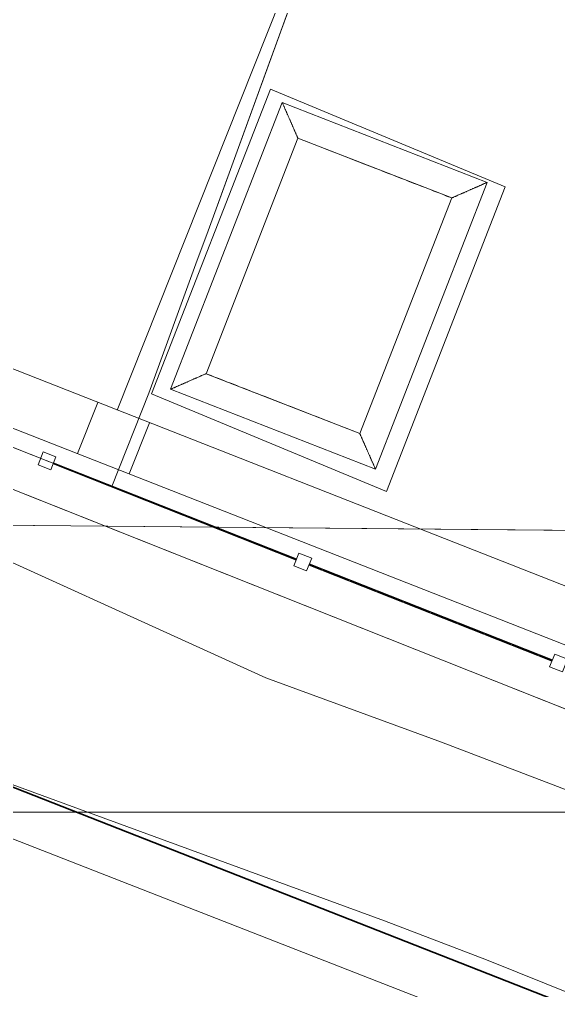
# Model space of a CAD drawing. Header units: metres. Extents: x -207 to 292, y -187 to 169.
# Drawn here: x -42.918 to -40.958, y -81.731 to -78.197 of the extents above; entities that cross this region are included whole.
import ezdxf

# ---------------------------------------------------------------- set-up
doc = ezdxf.new("R2010")
doc.units = ezdxf.units.M
for name, color, linetype, lineweight in [('A-FLOR', 7, 'Continuous', 9), ('A-GLAZ-CWMG', 7, 'Continuous', 9), ('C-TOPO', 7, 'Continuous', 9), ('C-TOPO-MAJR', 7, 'Continuous', 35), ('C-TOPO-MINR', 7, 'Continuous', 9), ('CERCO INTERIOR', 7, 'Continuous', 9), ('grilla', 7, 'Continuous', 9), ('P-SANR-FIXT', 7, 'Continuous', 9), ('solera', 7, 'Continuous', 35), ('VEREDAS', 7, 'Continuous', 9)]:
    doc.layers.add(name, color=color, linetype=linetype, lineweight=lineweight)
doc.layers.add('PR10-ARQ-PL-001-Emplazamiento-C-1_dwg', color=7, linetype='Continuous', lineweight=9, true_color=0x767676)

# ---------------------------------------------------------------- blocks, each defined once
blk = doc.blocks.new('Circular Mullion - 5mm-2127248-PLANTA EMPLAZAMIENTO ACTUALIZADO')
at = {"layer": 'A-GLAZ-CWMG'}
for p, q in [((-107.6478, -45.3968), (-107.9974, -46.2801)), ((-107.6455, -45.3977), (-107.9951, -46.281)), ((-107.9951, -46.281), (-107.6455, -45.3977)), ((-107.9927, -46.2819), (-107.6432, -45.3986)), ((-107.6455, -45.3977), (-107.6478, -45.3968)), ((-107.6432, -45.3986), (-107.6455, -45.3977)), ((-107.9974, -46.2801), (-107.9951, -46.281)), ((-107.9951, -46.281), (-107.9927, -46.2819))]:
    blk.add_line(p, q, dxfattribs=at)
blk = doc.blocks.new('Rectangular Mullion - 50 x 50 mm-2128568-PLANTA EMPLAZAMIENTO ACTUALIZADO')
at = {"layer": 'A-GLAZ-CWMG'}
for p, q in [((0.025, 0.025), (-0.025, 0.025)), ((-0.025, 0.025), (-0.025, -0.025)), ((0.025, -0.025), (0.025, 0.025)), ((-0.025, -0.025), (0.025, -0.025))]:
    blk.add_line(p, q, dxfattribs=at)
blk = doc.blocks.new('Rectangular Mullion - 50 x 50 mm-2128569-PLANTA EMPLAZAMIENTO ACTUALIZADO')
at = {"layer": 'A-GLAZ-CWMG'}
for p, q in [((-0.025, -0.025), (-0.025, 0.025)), ((-0.025, 0.025), (0.025, 0.025)), ((0.025, 0.025), (0.025, -0.025)), ((0.025, -0.025), (-0.025, -0.025))]:
    blk.add_line(p, q, dxfattribs=at)
blk = doc.blocks.new('Quad Corner Mullion - 50x50 mm-2128574-PLANTA EMPLAZAMIENTO ACTUALIZADO')
at = {"layer": 'A-GLAZ-CWMG'}
for p, q in [((0.025, 0.025), (-0.025, 0.025)), ((-0.025, 0.025), (-0.025, -0.025)), ((0.025, -0.025), (0.025, 0.025)), ((-0.025, -0.025), (0.025, -0.025))]:
    blk.add_line(p, q, dxfattribs=at)
blk = doc.blocks.new('Quad Corner Mullion - 50x50 mm-2128575-PLANTA EMPLAZAMIENTO ACTUALIZADO')
at = {"layer": 'A-GLAZ-CWMG'}
for p, q in [((-0.025, -0.025), (-0.025, 0.025)), ((-0.025, 0.025), (0.025, 0.025)), ((0.025, 0.025), (0.025, -0.025)), ((0.025, -0.025), (-0.025, -0.025))]:
    blk.add_line(p, q, dxfattribs=at)
blk = doc.blocks.new('YADRAN_LASQUEMAS_ARQ_MO_002_TERRAZAS_rvt-1-PLANTA EMPLAZAMIENTO ACTUALIZADO')
at = {"layer": 'A-GLAZ-CWMG', "lineweight": 9}
for name, p, rotation in [('Quad Corner Mullion - 50x50 mm-2128574-PLANTA EMPLAZAMIENTO ACTUALIZADO', (-42.8178, -79.8033), 158.4099999999995), ('Quad Corner Mullion - 50x50 mm-2128575-PLANTA EMPLAZAMIENTO ACTUALIZADO', (-42.8178, -79.8033), 158.4099999999995), ('Circular Mullion - 5mm-2127248-PLANTA EMPLAZAMIENTO ACTUALIZADO', (3.4864, -187.8076), 269.9999999999995), ('Circular Mullion - 5mm-2127248-PLANTA EMPLAZAMIENTO ACTUALIZADO', (3.4864, -187.8076), 269.9999999999995), ('Circular Mullion - 5mm-2127248-PLANTA EMPLAZAMIENTO ACTUALIZADO', (3.4864, -187.8076), 269.9999999999995), ('Circular Mullion - 5mm-2127248-PLANTA EMPLAZAMIENTO ACTUALIZADO', (3.4864, -187.8076), 269.9999999999995), ('Circular Mullion - 5mm-2127248-PLANTA EMPLAZAMIENTO ACTUALIZADO', (4.4163, -188.1756), 269.9999999999994), ('Circular Mullion - 5mm-2127248-PLANTA EMPLAZAMIENTO ACTUALIZADO', (4.4163, -188.1756), 269.9999999999994), ('Circular Mullion - 5mm-2127248-PLANTA EMPLAZAMIENTO ACTUALIZADO', (4.4163, -188.1756), 269.9999999999994), ('Circular Mullion - 5mm-2127248-PLANTA EMPLAZAMIENTO ACTUALIZADO', (4.4163, -188.1756), 269.9999999999994)]:
    blk.add_blockref(name, p, dxfattribs=dict(at, rotation=rotation))
at = {"layer": 'A-GLAZ-CWMG', "lineweight": 9, "extrusion": (0, 0, -1), "rotation": 201.5900000000006}
for name, p in [('Rectangular Mullion - 50 x 50 mm-2128568-PLANTA EMPLAZAMIENTO ACTUALIZADO', (41.888, -80.1713)), ('Rectangular Mullion - 50 x 50 mm-2128569-PLANTA EMPLAZAMIENTO ACTUALIZADO', (41.888, -80.1713)), ('Rectangular Mullion - 50 x 50 mm-2128568-PLANTA EMPLAZAMIENTO ACTUALIZADO', (40.9581, -80.5393)), ('Rectangular Mullion - 50 x 50 mm-2128569-PLANTA EMPLAZAMIENTO ACTUALIZADO', (40.9581, -80.5393))]:
    blk.add_blockref(name, p, dxfattribs=at)
blk = doc.blocks.new('PR10-ARQ-PL-001-Emplazamiento-C-1_dwg_M_Pediluvio - M_Pediluvio-365787-PLANTA EMPLAZAMIENTO-674649-PLANTA EMPLAZAMIENTO ACTUALIZADO')
at = {"layer": 'P-SANR-FIXT', "flags": 128}
for points in [[(-0.4, 0.56), (-0.4, -0.56), (-0.4, 0.56), (0.4, 0.56), (0.4, -0.56), (-0.4, -0.56), (0.4, -0.56), (0.4, 0.56)], [(0.2696, 0.46), (0.2804, 0.46), (0.3, 0.46), (-0.3, 0.46), (-0.2804, 0.46), (-0.2696, 0.46), (-0.25, 0.46), (-0.2304, 0.46), (-0.2196, 0.46), (-0.2, 0.46), (-0.1804, 0.46), (-0.1696, 0.46), (-0.15, 0.46), (-0.1304, 0.46), (-0.1196, 0.46), (-0.1, 0.46), (-0.0804, 0.46), (-0.0696, 0.46), (-0.05, 0.46), (-0.0304, 0.46), (-0.0196, 0.46), (0, 0.46), (0.0196, 0.46), (0.0304, 0.46), (0.05, 0.46), (0.0696, 0.46), (0.0804, 0.46), (0.1, 0.46), (0.1196, 0.46), (0.1304, 0.46), (0.15, 0.46), (0.1696, 0.46), (0.1804, 0.46), (0.2, 0.46), (0.2196, 0.46), (0.2304, 0.46), (0.25, 0.46)], [(-0.3, -0.46), (-0.3, 0.46), (-0.3, -0.46), (0.3, -0.46), (-0.3, -0.46), (-0.3, 0.46), (-0.3, -0.46), (0.3, -0.46), (0.3, 0.46), (-0.3, 0.46), (-0.3, -0.46), (-0.3, 0.46), (0.3, 0.46), (-0.3, 0.46), (0.3, 0.46), (0.3, -0.46)], [(0.3, -0.46), (0.3, 0.46), (0.3, -0.46), (0.3, 0.46)], [(0.2804, -0.46), (0.3, -0.46), (-0.3, -0.46), (-0.2804, -0.46), (-0.2696, -0.46), (-0.25, -0.46), (-0.2304, -0.46), (-0.2196, -0.46), (-0.2, -0.46), (-0.1804, -0.46), (-0.1696, -0.46), (-0.15, -0.46), (-0.1304, -0.46), (-0.1196, -0.46), (-0.1, -0.46), (-0.0804, -0.46), (-0.0696, -0.46), (-0.05, -0.46), (-0.0304, -0.46), (-0.0196, -0.46), (0, -0.46), (0.0196, -0.46), (0.0304, -0.46), (0.05, -0.46), (0.0696, -0.46), (0.0804, -0.46), (0.1, -0.46), (0.1196, -0.46), (0.1304, -0.46), (0.15, -0.46), (0.1696, -0.46), (0.1804, -0.46), (0.2, -0.46), (0.2196, -0.46), (0.2304, -0.46), (0.25, -0.46), (0.2696, -0.46)]]:
    blk.add_lwpolyline(points, close=True, dxfattribs=at)
at = {"layer": 'P-SANR-FIXT'}
for points, knots in [([(-0.4, 0.56), (-0.4, 0.56), (-0.3991, 0.5591), (-0.3963, 0.5563), (-0.3934, 0.5534), (-0.3904, 0.5504), (-0.3876, 0.5476), (-0.3846, 0.5446), (-0.3813, 0.5414), (-0.3778, 0.5378), (-0.375, 0.535), (-0.3721, 0.5321), (-0.3691, 0.5291), (-0.3661, 0.5261), (-0.363, 0.523), (-0.3598, 0.5198), (-0.3565, 0.5165), (-0.3533, 0.5133), (-0.35, 0.51), (-0.3467, 0.5067), (-0.3435, 0.5035), (-0.3402, 0.5002), (-0.337, 0.497), (-0.3339, 0.4939), (-0.3309, 0.4909), (-0.3279, 0.4879), (-0.325, 0.485), (-0.3222, 0.4822), (-0.3187, 0.4786), (-0.3154, 0.4754), (-0.3124, 0.4724), (-0.3096, 0.4696), (-0.3066, 0.4666), (-0.3037, 0.4637), (-0.3009, 0.4609), (-0.3, 0.46), (-0.3, 0.46)], [-1, -1, -1, -1, -0.916667, -0.875, -0.833333, -0.791667, -0.770833, -0.75, -0.708333, -0.6875, -0.666667, -0.645833, -0.625, -0.604167, -0.583333, -0.5625, -0.541667, -0.520833, -0.5, -0.479167, -0.458333, -0.4375, -0.416667, -0.395833, -0.375, -0.354167, -0.333333, -0.3125, -0.291667, -0.25, -0.229167, -0.208333, -0.166667, -0.125, -0.083333, 0, 0, 0, 0]), ([(0.3, 0.46), (0.3, 0.46), (0.3009, 0.4609), (0.3037, 0.4637), (0.3066, 0.4666), (0.3096, 0.4696), (0.3124, 0.4724), (0.3154, 0.4754), (0.3195, 0.4795), (0.324, 0.484), (0.3279, 0.4879), (0.3309, 0.4909), (0.3339, 0.4939), (0.337, 0.497), (0.3402, 0.5002), (0.3435, 0.5035), (0.3467, 0.5067), (0.35, 0.51), (0.3533, 0.5133), (0.3565, 0.5165), (0.3598, 0.5198), (0.363, 0.523), (0.3661, 0.5261), (0.3691, 0.5291), (0.3721, 0.5321), (0.375, 0.535), (0.3778, 0.5378), (0.3814, 0.5413), (0.3846, 0.5446), (0.3876, 0.5476), (0.3904, 0.5504), (0.3934, 0.5534), (0.3963, 0.5563), (0.3991, 0.5591), (0.4, 0.56), (0.4, 0.56)], [0, 0, 0, 0, 0.083333, 0.125, 0.166667, 0.208333, 0.229167, 0.25, 0.291667, 0.333333, 0.354167, 0.375, 0.395833, 0.416667, 0.4375, 0.458333, 0.479167, 0.5, 0.520833, 0.541667, 0.5625, 0.583333, 0.604167, 0.625, 0.645833, 0.666667, 0.6875, 0.708333, 0.75, 0.770833, 0.791667, 0.833333, 0.875, 0.916667, 1, 1, 1, 1]), ([(-0.3, -0.46), (-0.3, -0.46), (-0.3009, -0.4609), (-0.3037, -0.4637), (-0.3066, -0.4666), (-0.3096, -0.4696), (-0.3124, -0.4724), (-0.3154, -0.4754), (-0.3195, -0.4795), (-0.324, -0.484), (-0.3279, -0.4879), (-0.3309, -0.4909), (-0.3339, -0.4939), (-0.337, -0.497), (-0.3402, -0.5002), (-0.3435, -0.5035), (-0.3467, -0.5067), (-0.35, -0.51), (-0.3533, -0.5133), (-0.3565, -0.5165), (-0.3598, -0.5198), (-0.363, -0.523), (-0.3661, -0.5261), (-0.3691, -0.5291), (-0.3721, -0.5321), (-0.375, -0.535), (-0.3778, -0.5378), (-0.3814, -0.5413), (-0.3846, -0.5446), (-0.3876, -0.5476), (-0.3904, -0.5504), (-0.3934, -0.5534), (-0.3963, -0.5563), (-0.3991, -0.5591), (-0.4, -0.56), (-0.4, -0.56)], [0, 0, 0, 0, 0.083333, 0.125, 0.166667, 0.208333, 0.229167, 0.25, 0.291667, 0.333333, 0.354167, 0.375, 0.395833, 0.416667, 0.4375, 0.458333, 0.479167, 0.5, 0.520833, 0.541667, 0.5625, 0.583333, 0.604167, 0.625, 0.645833, 0.666667, 0.6875, 0.708333, 0.75, 0.770833, 0.791667, 0.833333, 0.875, 0.916667, 1, 1, 1, 1]), ([(0.3, -0.46), (0.3, -0.46), (0.3009, -0.4609), (0.3037, -0.4637), (0.3066, -0.4666), (0.3096, -0.4696), (0.3124, -0.4724), (0.3154, -0.4754), (0.3195, -0.4795), (0.324, -0.484), (0.3279, -0.4879), (0.3309, -0.4909), (0.3339, -0.4939), (0.337, -0.497), (0.3402, -0.5002), (0.3435, -0.5035), (0.3467, -0.5067), (0.35, -0.51), (0.3533, -0.5133), (0.3565, -0.5165), (0.3598, -0.5198), (0.363, -0.523), (0.3661, -0.5261), (0.3691, -0.5291), (0.3721, -0.5321), (0.375, -0.535), (0.3778, -0.5378), (0.3813, -0.5414), (0.3846, -0.5446), (0.3876, -0.5476), (0.3904, -0.5504), (0.3934, -0.5534), (0.3963, -0.5563), (0.3991, -0.5591), (0.4, -0.56), (0.4, -0.56)], [0, 0, 0, 0, 0.083333, 0.125, 0.166667, 0.208333, 0.229167, 0.25, 0.291667, 0.333333, 0.354167, 0.375, 0.395833, 0.416667, 0.4375, 0.458333, 0.479167, 0.5, 0.520833, 0.541667, 0.5625, 0.583333, 0.604167, 0.625, 0.645833, 0.666667, 0.6875, 0.708333, 0.75, 0.770833, 0.791667, 0.833333, 0.875, 0.916667, 1, 1, 1, 1])]:
    blk.add_open_spline(points, degree=3, knots=knots, dxfattribs=at)
blk = doc.blocks.new('PR10-ARQ-PL-001-Emplazamiento-C-1_dwg-674643-PLANTA EMPLAZAMIENTO ACTUALIZADO')
at = {"layer": 'A-FLOR', "flags": 128}
blk.add_lwpolyline([(-42.4377, -79.5593), (-42.0058, -78.4505), (-41.1518, -78.8065), (-41.5837, -79.9153)], close=True, dxfattribs=at)
at = {"layer": 'C-TOPO', "flags": 128}
for points in [[(-45.1633, -13.6217), (-58.6543, -47.8947), (-65.3734, -64.9642), (-65.5549, -65.8114), (-65.638, -66.6738), (-65.6215, -67.5401), (-65.5057, -68.3987), (-65.2922, -69.2384), (-65.2408, -69.3733), (-64.9836, -70.048), (-64.5842, -70.8169), (-64.0992, -71.5348), (-63.535, -72.1923), (-62.899, -72.7808), (-62.1997, -73.2923), (-61.4463, -73.7202), (-49.7008, -78.3357), (-47.3327, -79.2663), (-34.5353, -84.2951), (-34.5071, -84.3062), (-33.6574, -84.4757), (-32.7939, -84.5477), (-31.9279, -84.5212)], [(-31.9279, -84.5212), (-32.7939, -84.5477), (-33.6574, -84.4757), (-34.5071, -84.3062), (-34.5353, -84.2951), (-47.3327, -79.2663), (-49.7008, -78.3357), (-61.4463, -73.7202), (-62.1997, -73.2923), (-62.899, -72.7808), (-63.535, -72.1923), (-64.0992, -71.5348), (-64.5842, -70.8169), (-64.9836, -70.048), (-65.2408, -69.3733), (-65.2922, -69.2384), (-65.5057, -68.3987), (-65.6215, -67.5401), (-65.638, -66.6738), (-65.5549, -65.8114), (-65.3734, -64.9642), (-58.6543, -47.8947), (-45.1633, -13.6217)], [(-38.5222, 3.3725), (-63.7955, -60.7665), (-64.7868, -63.3025), (-65.4417, -65.5595), (-65.5127, -67.7955), (-65.1875, -69.3405), (-63.7201, -71.9055), (-61.8561, -73.5375), (-59.3298, -74.6215), (-56.1311, -75.9085), (-44.7275, -80.4825), (-36.2103, -83.8085), (-33.8783, -84.4315), (-31.1411, -84.3925), (-28.353, -83.2365), (-25.9685, -80.4715), (-25.0393, -78.3455), (-19.5485, -64.5105), (-16.745, -57.4445), (-5.944, -30.1085), (-2.2967, -20.7935)], [(-32.2393, -83.3087), (-33.0772, -83.3462), (-33.6355, -83.3035), (-33.9134, -83.2823), (-34.7359, -83.118), (-35.5325, -82.8555), (-35.6558, -82.8065), (-35.8831, -82.716), (-38.6629, -81.61), (-41.2795, -80.5689), (-44.5972, -79.2487), (-45.0345, -79.0748), (-46.2802, -78.5791), (-49.1653, -77.4311), (-52.133, -76.2503)], [(-52.133, -76.2503), (-49.1653, -77.4311), (-46.2802, -78.5791), (-45.0345, -79.0748), (-44.5972, -79.2487), (-41.2795, -80.5689), (-38.6629, -81.61), (-35.8831, -82.716), (-35.6558, -82.8065), (-35.5325, -82.8555), (-34.7359, -83.118), (-33.9134, -83.2823), (-33.6355, -83.3035), (-33.0772, -83.3462), (-32.2393, -83.3087)], [(-41.4134, -76.7159), (-41.9217, -78.1125), (-42.2371, -78.9792), (-42.2714, -79.0732), (-42.4474, -79.5568), (-42.5819, -79.8967), (-44.2798, -79.2248), (-44.6888, -79.0629), (-45.2714, -78.8324), (-46.4352, -78.3719), (-48.3047, -77.6321), (-47.843, -76.4893), (-47.7608, -76.2858), (-47.7545, -76.2704), (-44.0715, -77.7585), (-43.8859, -77.2945), (-42.5655, -73.9935), (-40.539, -68.9272), (-40.3742, -68.5151), (-38.6491, -64.2454)], [(-41.4134, -76.7159), (-41.9217, -78.1125), (-42.2371, -78.9792), (-42.2714, -79.0732), (-42.4474, -79.5568), (-42.5819, -79.8967), (-44.2798, -79.2248), (-44.6888, -79.0629), (-45.2714, -78.8324), (-46.4352, -78.3719), (-48.3047, -77.6321), (-47.843, -76.4893), (-47.7608, -76.2858), (-47.7545, -76.2704), (-44.0715, -77.7585), (-43.8859, -77.2945)]]:
    blk.add_lwpolyline(points, dxfattribs=at)
at = {"layer": 'C-TOPO-MAJR', "color": 1, "lineweight": 9, "true_color": 0xff0000, "flags": 128}
blk.add_lwpolyline([(-29.9441, -80.155), (-45.4246, -80.0161), (-46.8074, -80.3823), (-46.8159, -80.3786), (-47.065, -80.2706), (-47.3253, -80.1578), (-47.6991, -79.9957), (-49.7023, -78.4306), (-50.0494, -78.4815), (-50.027, -78.4277), (-49.9667, -78.2312), (-49.9561, -78.1179), (-49.8467, -77.8398), (-49.0207, -74.5888), (-43.5179, -57.2013), (-42.1728, -52.8152), (-40.8687, -49.6774), (-39.5781, -46.8198), (-33.0233, -25.185)], dxfattribs=at)
at = {"layer": 'C-TOPO-MINR', "color": 9, "true_color": 0xc0c0c0, "flags": 128}
for points in [[(-33.909, -84.3846), (-36.0544, -83.7355), (-36.1384, -83.7074), (-36.1632, -83.7035), (-36.1754, -83.692), (-38.3955, -82.7436), (-38.8122, -82.5949), (-38.8156, -82.5876), (-41.2201, -81.6199), (-41.5909, -81.4779), (-44.2532, -80.5019), (-44.7077, -80.2952), (-44.7455, -80.2981), (-46.1196, -79.6811), (-46.1569, -79.6432), (-46.3859, -79.5691), (-46.4024, -79.5471), (-48.9552, -78.6172), (-49.2532, -78.5157), (-52.2803, -77.3144)], [(-44.6146, -79.4138), (-42.0218, -80.5929), (-41.3843, -80.8266), (-39.3319, -81.6126), (-38.7029, -81.8657), (-38.6839, -81.9059), (-36.3981, -82.7217), (-35.943, -82.9161), (-35.8492, -83.0043), (-35.6594, -83.034), (-35.0163, -83.2493), (-34.5601, -83.3873), (-33.906, -83.5271), (-33.7864, -83.6519), (-33.2455, -83.5742), (-32.5773, -83.5402), (-32.0278, -83.5174)]]:
    blk.add_lwpolyline(points, dxfattribs=at)
at = {"layer": 'CERCO INTERIOR'}
for p, q in [((-42.7065, -79.7772), (-42.633, -79.5912)), ((-42.5189, -79.851), (-42.4455, -79.665))]:
    blk.add_line(p, q, dxfattribs=at)
at = {"layer": 'CERCO INTERIOR', "flags": 128}
for points in [[(-26.8741, -80.1294), (-28.514, -82.005), (-30.8001, -83.2053), (-33.4752, -83.4056), (-60.3697, -72.8347), (-62.4829, -71.5802), (-63.9697, -69.4823), (-64.498, -67.058), (-63.9585, -64.4298), (-36.3095, 6.0376), (-35.1236, 8.298), (-33.1334, 9.8905), (-30.636, 10.5944), (-28.0565, 10.3374), (-2.0459, 0.0167), (-0.0433, -1.295), (1.477, -3.3782), (1.9717, -5.8104), (1.4969, -8.3035), (0.5782, -10.6383), (-26.9308, -80.2728)], [(-33.402, -83.2195), (-60.2815, -72.6544), (-62.3443, -71.4299), (-63.7829, -69.3999), (-64.2936, -67.0568), (-63.766, -64.4868), (-36.1273, 5.9543), (-34.9659, 8.168), (-33.0401, 9.709), (-30.6181, 10.3917), (-28.1043, 10.1412), (-2.1386, -0.1617), (-0.1834, -1.4423), (1.2897, -3.4609), (1.7679, -5.8117), (1.3039, -8.2477), (0.3921, -10.565)]]:
    blk.add_lwpolyline(points, dxfattribs=at)
at = {"layer": 'grilla'}
blk.add_line((240.5314, -81.082), (-203.992, -81.082), dxfattribs=at)
at = {"layer": 'solera'}
blk.add_line((-61.4463, -73.7202), (-34.5071, -84.3062), dxfattribs=at)
at = {"layer": 'VEREDAS'}
blk.add_line((-41.4226, -76.7492), (-42.5628, -79.6188), dxfattribs=at)
at = {"rotation": 338.7147377142049}
blk.add_blockref('PR10-ARQ-PL-001-Emplazamiento-C-1_dwg_M_Pediluvio - M_Pediluvio-365787-PLANTA EMPLAZAMIENTO-674649-PLANTA EMPLAZAMIENTO ACTUALIZADO', (-41.7932, -79.1665), dxfattribs=at)
blk = doc.blocks.new('M_Pediluvio - M_Pediluvio-365787-PLANTA EMPLAZAMIENTO ACTUALIZADO')
at = {"layer": 'P-SANR-FIXT'}
for p, q in [((0.4, 0.56), (-0.4, 0.56)), ((-0.4, 0.56), (-0.4, -0.56)), ((-0.4, 0.56), (-0.4, -0.56)), ((0.4, 0.56), (-0.4, 0.56)), ((0.4, -0.56), (0.4, 0.56)), ((0.4, -0.56), (0.4, 0.56)), ((0.3, 0.46), (-0.3, 0.46)), ((-0.3, 0.46), (-0.2804, 0.46)), ((-0.3, 0.46), (-0.3, -0.46)), ((-0.3, 0.46), (-0.3, -0.46)), ((-0.3, 0.46), (0.3, 0.46)), ((0.3, 0.46), (-0.3, 0.46)), ((-0.3, -0.46), (-0.3, 0.46)), ((-0.3, 0.46), (-0.3, -0.46)), ((-0.3, 0.46), (0.3, 0.46)), ((-0.3, -0.46), (-0.3, 0.46)), ((-0.3, 0.46), (0.3, 0.46)), ((-0.3, 0.46), (-0.3, -0.46)), ((-0.2804, 0.46), (-0.2696, 0.46)), ((-0.2696, 0.46), (-0.25, 0.46)), ((-0.25, 0.46), (-0.2304, 0.46)), ((-0.2196, 0.46), (-0.2304, 0.46)), ((-0.2196, 0.46), (-0.2, 0.46)), ((-0.2, 0.46), (-0.1804, 0.46)), ((-0.1804, 0.46), (-0.1696, 0.46)), ((-0.1696, 0.46), (-0.15, 0.46)), ((-0.15, 0.46), (-0.1304, 0.46)), ((-0.1196, 0.46), (-0.1304, 0.46)), ((-0.1196, 0.46), (-0.1, 0.46)), ((-0.1, 0.46), (-0.0804, 0.46)), ((-0.0804, 0.46), (-0.0696, 0.46)), ((-0.0696, 0.46), (-0.05, 0.46)), ((-0.05, 0.46), (-0.0304, 0.46)), ((-0.0196, 0.46), (-0.0304, 0.46)), ((-0.0196, 0.46), (0, 0.46)), ((0, 0.46), (0.0196, 0.46)), ((0.0196, 0.46), (0.0304, 0.46)), ((0.0304, 0.46), (0.05, 0.46)), ((0.05, 0.46), (0.0696, 0.46)), ((0.0804, 0.46), (0.0696, 0.46)), ((0.0804, 0.46), (0.1, 0.46)), ((0.1, 0.46), (0.1196, 0.46)), ((0.1196, 0.46), (0.1304, 0.46)), ((0.1304, 0.46), (0.15, 0.46)), ((0.15, 0.46), (0.1696, 0.46)), ((0.1804, 0.46), (0.1696, 0.46)), ((0.1804, 0.46), (0.2, 0.46)), ((0.2, 0.46), (0.2196, 0.46)), ((0.2196, 0.46), (0.2304, 0.46)), ((0.2304, 0.46), (0.25, 0.46)), ((0.25, 0.46), (0.2696, 0.46)), ((0.2804, 0.46), (0.2696, 0.46)), ((0.2804, 0.46), (0.3, 0.46)), ((0.3, 0.46), (0.3, -0.46)), ((0.3, 0.46), (0.3, -0.46)), ((0.3, 0.46), (0.3, -0.46)), ((0.3, 0.46), (0.3, -0.46)), ((0.3, 0.46), (0.3, -0.46)), ((0.3, 0.46), (0.3, -0.46)), ((-0.2804, -0.46), (-0.3, -0.46)), ((-0.3, -0.46), (0.3, -0.46)), ((-0.3, -0.46), (0.3, -0.46)), ((0.3, -0.46), (-0.3, -0.46)), ((0.3, -0.46), (-0.3, -0.46)), ((0.3, -0.46), (-0.3, -0.46)), ((-0.2696, -0.46), (-0.2804, -0.46)), ((-0.25, -0.46), (-0.2696, -0.46)), ((-0.2304, -0.46), (-0.25, -0.46)), ((-0.2304, -0.46), (-0.2196, -0.46)), ((-0.2, -0.46), (-0.2196, -0.46)), ((-0.1804, -0.46), (-0.2, -0.46)), ((-0.1696, -0.46), (-0.1804, -0.46)), ((-0.15, -0.46), (-0.1696, -0.46)), ((-0.1304, -0.46), (-0.15, -0.46)), ((-0.1304, -0.46), (-0.1196, -0.46)), ((-0.1, -0.46), (-0.1196, -0.46)), ((-0.0804, -0.46), (-0.1, -0.46)), ((-0.0696, -0.46), (-0.0804, -0.46)), ((-0.05, -0.46), (-0.0696, -0.46)), ((-0.0304, -0.46), (-0.05, -0.46)), ((-0.0304, -0.46), (-0.0196, -0.46)), ((0, -0.46), (-0.0196, -0.46)), ((0.0196, -0.46), (0, -0.46)), ((0.0304, -0.46), (0.0196, -0.46)), ((0.05, -0.46), (0.0304, -0.46)), ((0.0696, -0.46), (0.05, -0.46)), ((0.0696, -0.46), (0.0804, -0.46)), ((0.1, -0.46), (0.0804, -0.46)), ((0.1196, -0.46), (0.1, -0.46)), ((0.1304, -0.46), (0.1196, -0.46)), ((0.15, -0.46), (0.1304, -0.46)), ((0.1696, -0.46), (0.15, -0.46)), ((0.1696, -0.46), (0.1804, -0.46)), ((0.2, -0.46), (0.1804, -0.46)), ((0.2196, -0.46), (0.2, -0.46)), ((0.2304, -0.46), (0.2196, -0.46)), ((0.25, -0.46), (0.2304, -0.46)), ((0.2696, -0.46), (0.25, -0.46)), ((0.2696, -0.46), (0.2804, -0.46)), ((0.3, -0.46), (0.2804, -0.46)), ((-0.4, -0.56), (0.4, -0.56)), ((-0.4, -0.56), (0.4, -0.56))]:
    blk.add_line(p, q, dxfattribs=at)
for points, knots in [([(-0.4, 0.56), (-0.4, 0.56), (-0.3991, 0.5591), (-0.3963, 0.5563), (-0.3934, 0.5534), (-0.3904, 0.5504), (-0.3876, 0.5476), (-0.3846, 0.5446), (-0.3813, 0.5414), (-0.3778, 0.5378), (-0.375, 0.535), (-0.3721, 0.5321), (-0.3691, 0.5291), (-0.3661, 0.5261), (-0.363, 0.523), (-0.3598, 0.5198), (-0.3565, 0.5165), (-0.3533, 0.5133), (-0.35, 0.51), (-0.3467, 0.5067), (-0.3435, 0.5035), (-0.3402, 0.5002), (-0.337, 0.497), (-0.3339, 0.4939), (-0.3309, 0.4909), (-0.3279, 0.4879), (-0.325, 0.485), (-0.3222, 0.4822), (-0.3187, 0.4786), (-0.3154, 0.4754), (-0.3124, 0.4724), (-0.3096, 0.4696), (-0.3066, 0.4666), (-0.3037, 0.4637), (-0.3009, 0.4609), (-0.3, 0.46), (-0.3, 0.46)], [-1, -1, -1, -1, -0.916667, -0.875, -0.833333, -0.791667, -0.770833, -0.75, -0.708333, -0.6875, -0.666667, -0.645833, -0.625, -0.604167, -0.583333, -0.5625, -0.541667, -0.520833, -0.5, -0.479167, -0.458333, -0.4375, -0.416667, -0.395833, -0.375, -0.354167, -0.333333, -0.3125, -0.291667, -0.25, -0.229167, -0.208333, -0.166667, -0.125, -0.083333, 0, 0, 0, 0]), ([(0.3, 0.46), (0.3, 0.46), (0.3009, 0.4609), (0.3037, 0.4637), (0.3066, 0.4666), (0.3096, 0.4696), (0.3124, 0.4724), (0.3154, 0.4754), (0.3195, 0.4795), (0.324, 0.484), (0.3279, 0.4879), (0.3309, 0.4909), (0.3339, 0.4939), (0.337, 0.497), (0.3402, 0.5002), (0.3435, 0.5035), (0.3467, 0.5067), (0.35, 0.51), (0.3533, 0.5133), (0.3565, 0.5165), (0.3598, 0.5198), (0.363, 0.523), (0.3661, 0.5261), (0.3691, 0.5291), (0.3721, 0.5321), (0.375, 0.535), (0.3778, 0.5378), (0.3814, 0.5413), (0.3846, 0.5446), (0.3876, 0.5476), (0.3904, 0.5504), (0.3934, 0.5534), (0.3963, 0.5563), (0.3991, 0.5591), (0.4, 0.56), (0.4, 0.56)], [0, 0, 0, 0, 0.083333, 0.125, 0.166667, 0.208333, 0.229167, 0.25, 0.291667, 0.333333, 0.354167, 0.375, 0.395833, 0.416667, 0.4375, 0.458333, 0.479167, 0.5, 0.520833, 0.541667, 0.5625, 0.583333, 0.604167, 0.625, 0.645833, 0.666667, 0.6875, 0.708333, 0.75, 0.770833, 0.791667, 0.833333, 0.875, 0.916667, 1, 1, 1, 1]), ([(-0.3, -0.46), (-0.3, -0.46), (-0.3009, -0.4609), (-0.3037, -0.4637), (-0.3066, -0.4666), (-0.3096, -0.4696), (-0.3124, -0.4724), (-0.3154, -0.4754), (-0.3195, -0.4795), (-0.324, -0.484), (-0.3279, -0.4879), (-0.3309, -0.4909), (-0.3339, -0.4939), (-0.337, -0.497), (-0.3402, -0.5002), (-0.3435, -0.5035), (-0.3467, -0.5067), (-0.35, -0.51), (-0.3533, -0.5133), (-0.3565, -0.5165), (-0.3598, -0.5198), (-0.363, -0.523), (-0.3661, -0.5261), (-0.3691, -0.5291), (-0.3721, -0.5321), (-0.375, -0.535), (-0.3778, -0.5378), (-0.3814, -0.5413), (-0.3846, -0.5446), (-0.3876, -0.5476), (-0.3904, -0.5504), (-0.3934, -0.5534), (-0.3963, -0.5563), (-0.3991, -0.5591), (-0.4, -0.56), (-0.4, -0.56)], [0, 0, 0, 0, 0.083333, 0.125, 0.166667, 0.208333, 0.229167, 0.25, 0.291667, 0.333333, 0.354167, 0.375, 0.395833, 0.416667, 0.4375, 0.458333, 0.479167, 0.5, 0.520833, 0.541667, 0.5625, 0.583333, 0.604167, 0.625, 0.645833, 0.666667, 0.6875, 0.708333, 0.75, 0.770833, 0.791667, 0.833333, 0.875, 0.916667, 1, 1, 1, 1]), ([(0.3, -0.46), (0.3, -0.46), (0.3009, -0.4609), (0.3037, -0.4637), (0.3066, -0.4666), (0.3096, -0.4696), (0.3124, -0.4724), (0.3154, -0.4754), (0.3195, -0.4795), (0.324, -0.484), (0.3279, -0.4879), (0.3309, -0.4909), (0.3339, -0.4939), (0.337, -0.497), (0.3402, -0.5002), (0.3435, -0.5035), (0.3467, -0.5067), (0.35, -0.51), (0.3533, -0.5133), (0.3565, -0.5165), (0.3598, -0.5198), (0.363, -0.523), (0.3661, -0.5261), (0.3691, -0.5291), (0.3721, -0.5321), (0.375, -0.535), (0.3778, -0.5378), (0.3813, -0.5414), (0.3846, -0.5446), (0.3876, -0.5476), (0.3904, -0.5504), (0.3934, -0.5534), (0.3963, -0.5563), (0.3991, -0.5591), (0.4, -0.56), (0.4, -0.56)], [0, 0, 0, 0, 0.083333, 0.125, 0.166667, 0.208333, 0.229167, 0.25, 0.291667, 0.333333, 0.354167, 0.375, 0.395833, 0.416667, 0.4375, 0.458333, 0.479167, 0.5, 0.520833, 0.541667, 0.5625, 0.583333, 0.604167, 0.625, 0.645833, 0.666667, 0.6875, 0.708333, 0.75, 0.770833, 0.791667, 0.833333, 0.875, 0.916667, 1, 1, 1, 1])]:
    blk.add_open_spline(points, degree=3, knots=knots, dxfattribs=at)

msp = doc.modelspace()

# ---------------------------------------------------------------- linework, layer by layer
at = {"layer": 'A-FLOR'}
for p, q in [((-42.4377, -79.5593), (-42.0058, -78.4505)), ((-42.0058, -78.4505), (-41.1518, -78.8065)), ((-41.1518, -78.8065), (-41.5837, -79.9153)), ((-41.5837, -79.9153), (-42.4377, -79.5593))]:
    msp.add_line(p, q, dxfattribs=at)
at = {"layer": 'C-TOPO'}
for p, q in [((-41.9217, -78.1125), (-42.2371, -78.9792)), ((-42.2371, -78.9792), (-41.9217, -78.1125)), ((-42.2371, -78.9792), (-42.2714, -79.0732)), ((-42.2714, -79.0732), (-42.2371, -78.9792)), ((-42.2714, -79.0732), (-42.4474, -79.5568)), ((-42.4474, -79.5568), (-42.2714, -79.0732)), ((-42.5819, -79.8967), (-44.2798, -79.2248)), ((-44.2798, -79.2248), (-42.5819, -79.8967)), ((-47.3327, -79.2663), (-34.5353, -84.2951)), ((-34.5353, -84.2951), (-47.3327, -79.2663)), ((-41.2795, -80.5689), (-44.5972, -79.2487)), ((-44.5972, -79.2487), (-41.2795, -80.5689)), ((-42.4474, -79.5568), (-42.5819, -79.8967)), ((-42.5819, -79.8967), (-42.4474, -79.5568)), ((-44.7275, -80.4825), (-36.2103, -83.8085)), ((-38.6629, -81.61), (-41.2795, -80.5689)), ((-41.2795, -80.5689), (-38.6629, -81.61))]:
    msp.add_line(p, q, dxfattribs=at)
at = {"layer": 'C-TOPO-MAJR', "color": 1, "lineweight": 9, "true_color": 0xff0000, "flags": 128}
msp.add_lwpolyline([(-45.4246, -80.0161), (-29.9441, -80.155), (-25.7176, -80.1929)], dxfattribs=at)
at = {"layer": 'C-TOPO-MINR', "color": 9, "true_color": 0xc0c0c0, "flags": 128}
for points in [[(-52.2803, -77.3144), (-49.2532, -78.5157), (-48.9552, -78.6172), (-46.4024, -79.5471), (-46.3859, -79.5691), (-46.1569, -79.6432), (-46.1196, -79.6811), (-44.7455, -80.2981), (-44.7077, -80.2952), (-44.2532, -80.5019), (-41.5909, -81.4779), (-41.2201, -81.6199), (-38.8156, -82.5876), (-38.8122, -82.5949), (-38.3955, -82.7436), (-36.1754, -83.692), (-36.1632, -83.7035), (-36.1384, -83.7074), (-36.0544, -83.7355), (-33.909, -84.3846)], [(-44.6146, -79.4138), (-42.0218, -80.5929), (-41.3843, -80.8266), (-39.3319, -81.6126), (-38.7029, -81.8657), (-38.6839, -81.9059), (-36.3981, -82.7217), (-35.943, -82.9161), (-35.8492, -83.0043), (-35.6594, -83.034), (-35.0163, -83.2493), (-34.5601, -83.3873), (-33.906, -83.5271), (-33.7864, -83.6519), (-33.2455, -83.5742), (-32.5773, -83.5402), (-32.0278, -83.5174)]]:
    msp.add_lwpolyline(points, dxfattribs=at)

# ---------------------------------------------------------------- block references
at = {"lineweight": 5}
msp.add_blockref('YADRAN_LASQUEMAS_ARQ_MO_002_TERRAZAS_rvt-1-PLANTA EMPLAZAMIENTO ACTUALIZADO', (0, 0), dxfattribs=at)
at = {"layer": 'P-SANR-FIXT', "rotation": 338.7147377142049}
msp.add_blockref('M_Pediluvio - M_Pediluvio-365787-PLANTA EMPLAZAMIENTO ACTUALIZADO', (-41.7932, -79.1665), dxfattribs=at)
at = {"layer": 'PR10-ARQ-PL-001-Emplazamiento-C-1_dwg', "color": 7}
msp.add_blockref('PR10-ARQ-PL-001-Emplazamiento-C-1_dwg-674643-PLANTA EMPLAZAMIENTO ACTUALIZADO', (0, 0), dxfattribs=at)

doc.saveas('drawing.dxf')
